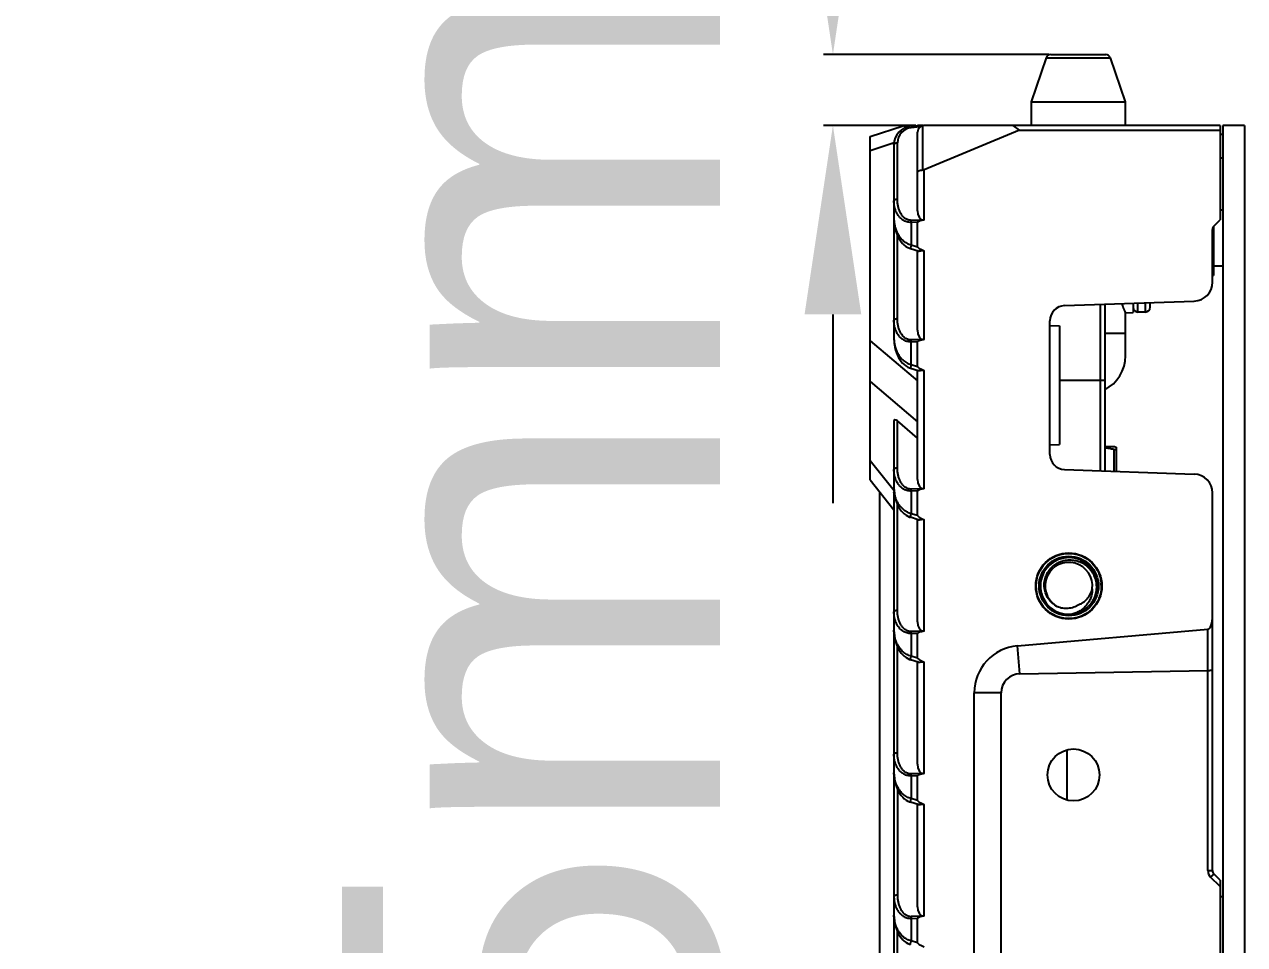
# Model space of a CAD drawing. Header units: millimetres. Extents: x 620 to 19791, y 2539 to 6969.
# Drawn here: x 1098.8 to 1227.9, y 3901.7 to 3999.1 of the extents above; entities that cross this region are included whole.
import ezdxf

# ---------------------------------------------------------------- set-up
doc = ezdxf.new("R2010")
doc.units = ezdxf.units.MM
doc.layers.add('02___PRT_ALL_AXES', color=7, linetype='Continuous')
doc.styles.get("Standard").update_dxf_attribs({"font": 'arial.ttf'})
doc.dimstyles.new('缩小5倍', dxfattribs={"dimtxt": 40, "dimasz": 20, "dimexe": 1, "dimexo": 0.2, "dimgap": 0, "dimtad": 1, "dimtoh": 1, "dimdec": 1, "dimzin": 9, "dimdsep": 46, "dimtxsty": 'Standard', "dimblk": '_FILLED', "dimcen": 0.2, "dimclrd": 256, "dimclre": 256, "dimclrt": 256, "dimadec": 1, "dimazin": 2, "dimtfac": 1, "dimtdec": 1, "dimtofl": 0, "dimtmove": 0, "dimatfit": 3, "dimldrblk": '_FILLED', "dimfxl": 1, "dimtolj": 1, "dimtzin": 0, "dimarcsym": 0})

# ---------------------------------------------------------------- blocks, each defined once
blk = doc.blocks.new('_FILLED')
at = {"color": 0, "linetype": 'ByBlock'}
blk.add_solid([(0, 0), (-1, 0.15), (-1, -0.15)], dxfattribs=at)
blk = doc.blocks.new('*D12')
at = {"lineweight": -2, "transparency": 16777216}
for p, q in [((1184.34, 4015.88), (1184.34, 4035.88)), ((1207.18, 3995.88), (1183.34, 3995.88)), ((1193.1, 3988.38), (1183.34, 3988.38)), ((1184.34, 3968.38), (1184.34, 3948.38))]:
    blk.add_line(p, q, dxfattribs=at)
at = {"layer": 'Defpoints', "color": 0, "transparency": 16777216}
for p in [(1207.38, 3995.88), (1184.34, 3988.38), (1193.3, 3988.38)]:
    blk.add_point(p, dxfattribs=at)
at = {"lineweight": -2, "transparency": 16777216, "xscale": 20, "yscale": 20, "zscale": 20}
for p, rotation in [((1184.34, 3995.88), 270), ((1184.34, 3988.38), 90)]:
    blk.add_blockref('_FILLED', p, dxfattribs=dict(at, rotation=rotation))
at = {"lineweight": 5, "transparency": 16777216, "insert": (1158.44, 3992.13), "char_height": 40, "attachment_point": 5, "rotation": 90}
blk.add_mtext('\\A1;7.5mm [1/4"]', dxfattribs=at)

msp = doc.modelspace()

# ---------------------------------------------------------------- linework, layer by layer
at = {"color": 7, "linetype": 'Continuous'}
for p, q in [((1207.38179, 3995.87829), (1213.21547, 3995.87829)), ((1206.90836, 3995.53924), (1205.32363, 3990.87829)), ((1206.90836, 3995.53924), (1213.68891, 3995.53924)), ((1213.68891, 3995.53924), (1215.27363, 3990.87829)), ((1205.32363, 3990.87829), (1215.27363, 3990.87829)), ((1188.29863, 3987.1917), (1191.76462, 3988.33812)), ((1191.76462, 3988.33812), (1193.29863, 3988.37829)), ((1192.62432, 3988.3193), (1193.29863, 3988.37829)), ((1193.55038, 3988.21594), (1192.62432, 3988.13492)), ((1193.92627, 3988.37829), (1193.29863, 3988.37829)), ((1193.84523, 3983.63263), (1193.84523, 3988.36128)), ((1225.29863, 3988.37829), (1193.99863, 3988.37829)), ((1204.09863, 3987.87829), (1203.42363, 3988.37829)), ((1225.29863, 3988.37829), (1225.29863, 3978.37829)), ((1225.59863, 3988.37829), (1225.59863, 3650.87829)), ((1227.89863, 3988.37829), (1225.59863, 3988.37829)), ((1227.89863, 3988.37829), (1227.89863, 3650.87829)), ((1188.29863, 3950.85323), (1188.29863, 3987.19169)), ((1193.29863, 3979.34732), (1193.29863, 3987.67829)), ((1204.09863, 3987.87829), (1193.99863, 3983.66996)), ((1204.09863, 3987.87829), (1225.29863, 3987.87829)), ((1225.29863, 3987.44829), (1225.59863, 3987.44829)), ((1188.29863, 3985.7241), (1190.81298, 3986.55576)), ((1190.79863, 3986.32691), (1190.79863, 3965.80739)), ((1191.16377, 3980.59342), (1191.16377, 3986.54101)), ((1225.29863, 3984.94829), (1225.59863, 3984.94829)), ((1193.99863, 3978.36251), (1193.99863, 3983.66996)), ((1225.29863, 3979.44829), (1225.59863, 3979.44829)), ((1193.86518, 3978.36094), (1192.62432, 3978.3293)), ((1193.29863, 3978.13239), (1192.62432, 3978.1152)), ((1192.62432, 3978.1152), (1192.62432, 3975.72351)), ((1193.29863, 3975.5211), (1193.29863, 3978.13239)), ((1224.64508, 3977.72474), (1225.29863, 3978.37829)), ((1191.16377, 3967.93754), (1191.16377, 3976.71902)), ((1224.49863, 3971.78173), (1224.49863, 3977.37119)), ((1224.59863, 3977.67036), (1224.59863, 3972.50332)), ((1192.54419, 3975.34039), (1193.37356, 3975.09145)), ((1192.62432, 3975.72351), (1193.29863, 3975.5211)), ((1193.29863, 3966.69144), (1193.29863, 3975.11394)), ((1193.99863, 3965.70663), (1193.99863, 3975.09097)), ((1224.59863, 3973.50329), (1225.59863, 3973.50329)), ((1224.49863, 3972.50329), (1224.59863, 3972.50329)), ((1208.84279, 3969.30364), (1222.56843, 3969.78295)), ((1212.6091, 3969.43517), (1212.6091, 3951.82142)), ((1213.09863, 3969.45226), (1213.09863, 3951.80433)), ((1216.59863, 3968.62829), (1216.59863, 3969.57448)), ((1217.39863, 3968.62829), (1217.39863, 3969.60242)), ((1217.89863, 3969.12832), (1217.89863, 3969.61988)), ((1207.29863, 3953.55197), (1207.29863, 3967.70462)), ((1215.29863, 3963.97859), (1215.29863, 3968.53656)), ((1213.09863, 3966.37829), (1215.29863, 3966.37829)), ((1188.29863, 3965.58328), (1193.29863, 3961.33746)), ((1193.86518, 3965.70506), (1192.62432, 3965.67342)), ((1193.29863, 3965.47651), (1192.62432, 3965.45932)), ((1192.62432, 3963.06763), (1192.62432, 3965.45932)), ((1193.29863, 3962.86522), (1193.29863, 3965.47651)), ((1192.54419, 3962.68451), (1193.37356, 3962.43557)), ((1192.62432, 3963.06763), (1193.29863, 3962.86522)), ((1193.29863, 3950.90431), (1193.29863, 3962.45806)), ((1193.99863, 3949.9195), (1193.99863, 3962.43509)), ((1188.29863, 3961.25841), (1193.29863, 3957.01259)), ((1213.09863, 3961.37928), (1208.29863, 3961.37928)), ((1190.79863, 3957.07), (1190.79863, 3950.02026)), ((1191.16377, 3952.15041), (1191.16377, 3957.10102)), ((1193.29863, 3955.28817), (1191.16377, 3957.10102)), ((1213.09863, 3954.37829), (1214.14863, 3954.37829)), ((1214.0772, 3954.07829), (1214.0772, 3951.77015)), ((1214.0772, 3954.07829), (1214.29863, 3954.07829)), ((1214.14863, 3954.37829), (1214.29863, 3954.32204)), ((1214.29863, 3954.32196), (1214.29863, 3951.76242)), ((1190.81267, 3949.69281), (1188.29863, 3952.88384)), ((1208.84279, 3951.95294), (1222.56843, 3951.47363)), ((1188.29863, 3950.85322), (1190.79863, 3947.68001)), ((1189.29863, 3689.67265), (1189.29863, 3949.58394)), ((1190.79863, 3950.02033), (1190.80697, 3949.7501)), ((1190.79863, 3949.53586), (1190.79863, 3693.73867)), ((1190.80697, 3949.7501), (1190.83995, 3949.41841)), ((1193.86518, 3949.91794), (1192.62432, 3949.88629)), ((1193.29863, 3949.68939), (1192.62432, 3949.67219)), ((1192.62432, 3949.67219), (1192.62432, 3947.2805)), ((1193.29863, 3947.0781), (1193.29863, 3949.68939)), ((1224.49863, 3909.5104), (1224.49863, 3949.47485)), ((1191.16377, 3937.07503), (1191.16377, 3948.27688)), ((1193.37356, 3946.64844), (1192.54419, 3946.89739)), ((1193.29863, 3947.0781), (1192.62432, 3947.2805)), ((1193.29863, 3935.82893), (1193.29863, 3946.67093)), ((1193.99863, 3934.84412), (1193.99863, 3946.64796)), ((1212.47184, 3941.0015), (1212.47687, 3940.99969)), ((1212.60246, 3940.78344), (1212.47687, 3940.99969)), ((1212.4777, 3938.33044), (1212.51608, 3938.26434)), ((1193.86518, 3934.84255), (1192.62432, 3934.81091)), ((1193.29863, 3934.614), (1192.62432, 3934.59681)), ((1192.62432, 3934.59681), (1192.62432, 3932.20511)), ((1193.29863, 3932.00271), (1193.29863, 3934.614)), ((1203.86285, 3933.30254), (1224.01404, 3935.06554)), ((1224.01404, 3930.69083), (1224.01404, 3935.06554)), ((1191.16377, 3921.99964), (1191.16377, 3933.20149)), ((1204.12257, 3930.33392), (1203.86285, 3933.30254)), ((1193.37356, 3931.57306), (1192.54419, 3931.822)), ((1193.29863, 3932.00271), (1192.62432, 3932.20511)), ((1193.29863, 3920.75354), (1193.29863, 3931.59555)), ((1193.99863, 3919.76873), (1193.99863, 3931.57257)), ((1204.12257, 3930.33392), (1224.01172, 3930.69078)), ((1224.01172, 3909.5104), (1224.01172, 3930.69078)), ((1199.29863, 3883.92443), (1199.29863, 3928.32157)), ((1202.14133, 3928.32157), (1199.29863, 3928.32157)), ((1202.14133, 3885.52516), (1202.14133, 3928.32157)), ((1209.09863, 3922.28534), (1209.09863, 3916.97125)), ((1193.86518, 3919.76716), (1192.62432, 3919.73552)), ((1193.29863, 3919.53861), (1192.62432, 3919.52142)), ((1192.62432, 3919.52142), (1192.62432, 3917.12973)), ((1193.29863, 3916.92732), (1193.29863, 3919.53861)), ((1191.16377, 3918.1261), (1191.16377, 3906.92425)), ((1193.29863, 3916.92732), (1192.62432, 3917.12973)), ((1193.37356, 3916.49767), (1192.54419, 3916.74661)), ((1193.29863, 3905.67815), (1193.29863, 3916.52016)), ((1193.99863, 3904.69334), (1193.99863, 3916.49719)), ((1224.01172, 3909.5104), (1224.49863, 3909.5104)), ((1225.29863, 3907.80928), (1224.30461, 3908.80329)), ((1225.29863, 3908.50329), (1224.64508, 3909.15684)), ((1225.29863, 3908.50329), (1225.29863, 3899.50329)), ((1225.29863, 3906.75329), (1225.59863, 3906.75329)), ((1193.86518, 3904.69177), (1192.62432, 3904.66013)), ((1192.62432, 3904.44603), (1193.29863, 3904.46322)), ((1192.62432, 3904.44603), (1192.62432, 3902.05434)), ((1193.29863, 3901.85194), (1193.29863, 3904.46322)), ((1191.16377, 3891.84886), (1191.16377, 3903.05071)), ((1193.29863, 3901.85194), (1192.62432, 3902.05434))]:
    msp.add_line(p, q, dxfattribs=at)
for points in [[(1190.79863, 3978.46334), (1190.80682, 3978.19561), (1190.83987, 3977.86203), (1190.89529, 3977.54475), (1190.97026, 3977.24548), (1191.06214, 3976.96599), (1191.16838, 3976.70782), (1191.28727, 3976.47066), (1191.41836, 3976.2529), (1191.56201, 3976.05327), (1191.7182, 3975.87231), (1191.88621, 3975.71177), (1192.06488, 3975.5737), (1192.25228, 3975.46032), (1192.44608, 3975.37342), (1192.54418, 3975.34039)], [(1190.79863, 3965.80746), (1190.80682, 3965.53973), (1190.83987, 3965.20615), (1190.89529, 3964.88886), (1190.97026, 3964.5896), (1191.06214, 3964.31011), (1191.16838, 3964.05193), (1191.28727, 3963.81477), (1191.41836, 3963.59702), (1191.56201, 3963.39739), (1191.7182, 3963.21643), (1191.88621, 3963.05589), (1192.06488, 3962.91782), (1192.25228, 3962.80443), (1192.44608, 3962.71754), (1192.54418, 3962.68451)], [(1190.83995, 3949.41841), (1190.89543, 3949.10108), (1190.97093, 3948.80017), (1191.06408, 3948.51777), (1191.17244, 3948.25593), (1191.29376, 3948.01589), (1191.42705, 3947.79677), (1191.57216, 3947.59746), (1191.72884, 3947.41816), (1191.89649, 3947.25996), (1192.07421, 3947.12432), (1192.2606, 3947.01297), (1192.454, 3946.92748), (1192.54419, 3946.89739)], [(1190.79863, 3934.94494), (1190.80697, 3934.67471), (1190.83995, 3934.34303), (1190.89543, 3934.0257), (1190.97093, 3933.72478), (1191.06408, 3933.44238), (1191.17244, 3933.18054), (1191.29376, 3932.9405), (1191.42705, 3932.72138), (1191.57216, 3932.52207), (1191.72884, 3932.34277), (1191.89649, 3932.18457), (1192.07421, 3932.04893), (1192.2606, 3931.93758), (1192.454, 3931.85209), (1192.54419, 3931.822)], [(1190.79863, 3919.86955), (1190.80697, 3919.59932), (1190.83995, 3919.26764), (1190.89543, 3918.95031), (1190.97093, 3918.64939), (1191.06408, 3918.36699), (1191.17244, 3918.10515), (1191.29376, 3917.86512), (1191.42705, 3917.64599), (1191.57216, 3917.44668), (1191.72884, 3917.26738), (1191.89649, 3917.10918), (1192.07421, 3916.97354), (1192.2606, 3916.86219), (1192.454, 3916.7767), (1192.54419, 3916.74661)], [(1190.79863, 3904.79417), (1190.80697, 3904.52394), (1190.83995, 3904.19225), (1190.89543, 3903.87492), (1190.97093, 3903.574), (1191.06408, 3903.2916), (1191.17244, 3903.02976), (1191.29376, 3902.78973), (1191.42705, 3902.57061), (1191.57216, 3902.37129), (1191.72884, 3902.19199), (1191.89649, 3902.03379), (1192.07421, 3901.89815), (1192.2606, 3901.7868), (1192.454, 3901.70131), (1192.54419, 3901.67122)]]:
    msp.add_lwpolyline(points, dxfattribs=at)
for centre, radius in [((1209.29863, 3939.62829), 3.45), ((1209.29863, 3939.62829), 3.15), ((1209.79863, 3919.62829), 2.75)]:
    msp.add_circle(centre, radius, dxfattribs=at)
for centre, radius, start, end in [((1207.38174, 3995.37829), 0.5, 90, 161.2219668), ((1213.21552, 3995.37829), 0.5, 18.7780332, 90), ((1192.79863, 3986.32691), 2, 95, 180), ((1192.76377, 3986.54101), 1.6, 95.0000517, 179.9999483), ((1193.99863, 3987.67829), 0.7, 90, 180), ((1224.99863, 3977.37119), 0.5, 135, 180), ((1222.49863, 3971.78173), 2, 272, 0), ((1208.89863, 3967.70462), 1.6, 92, 180), ((1216.59863, 3969.12829), 0.5, 180, 270), ((1217.39863, 3969.12829), 0.5, 270, 0), ((1211.29863, 3963.97859), 4, 296.7727283, 0), ((1208.89863, 3953.55197), 1.6, 180, 268), ((1222.49863, 3949.47485), 2, 0, 88), ((1194.03772, 3950.02277), 3.23909, 180.0443354, 188.5162643), ((1209.29863, 3939.62829), 3, 315.1187711, 312.7937227), ((1209.29863, 3939.62829), 2.5, 352.8706742, 236.7167711), ((1236.11093, 3939.66393), 23.54549, 182.5573898, 182.9422229), ((1204.29863, 3928.32157), 5, 95, 180), ((1225.01172, 3909.5104), 1, 180.0000023, 224.9999977), ((1224.99863, 3909.5104), 0.5, 180, 225.0004218)]:
    msp.add_arc(centre, radius, start, end, dxfattribs=at)
for centre, major_axis, ratio, start_param, end_param in [((1193.99863, 3984.76371), (0.27219, 1.12109), 0.575256681, -2.963161914, -2.742222797), ((1193.99863, 3979.4613), (0.11901, 1.10216), 0.625869331, -4.541547405, -3.16256759), ((1197.88812, 3978.24854), (-4.58947, -0.11703), 0.087127634, -0.561803094, -0.002221805), ((1197.88812, 3974.15399), (4.58804, -1.37715), 0.0835026, -3.116533759, -2.55695247), ((1193.99863, 3966.80542), (0.11901, 1.10216), 0.625869331, -4.541547405, -3.16256759), ((1197.88812, 3965.59266), (-4.58947, -0.11703), 0.087127634, -0.561803094, -0.002221805), ((1197.88812, 3961.49811), (4.58804, -1.37715), 0.0835026, -3.116533759, -2.55695247), ((1191.19863, 3956.69776), (-0.34641, 0.50848), 0.393323816, -0.959942889, 0.523586975), ((1193.99863, 3951.0183), (0.11901, 1.10216), 0.625869331, -4.541547405, -3.16256759), ((1197.88812, 3949.80553), (-4.58947, -0.11703), 0.087127634, -0.561803094, -0.002221805), ((1197.88812, 3945.71098), (4.58804, -1.37715), 0.0835026, -3.116533759, -2.55695247), ((1223.99863, 3936.48381), (0, 1.41894), 0.352375346, -3.110773567, -1.570796327), ((1193.99863, 3935.94291), (0.11901, 1.10216), 0.625869331, -4.541547405, -3.16256759), ((1197.88812, 3934.73015), (-4.58947, -0.11703), 0.087127634, -0.561803094, -0.002221805), ((1197.88812, 3930.6356), (4.58804, -1.37715), 0.0835026, -3.116533759, -2.55695247), ((1204.15886, 3928.32157), (2.01753, 0), 0.997597154, 1.588780188, 3.141592654), ((1193.99863, 3920.86752), (0.11901, 1.10216), 0.625869331, -4.541547405, -3.16256759), ((1197.88812, 3919.65476), (-4.58947, -0.11703), 0.087127634, -0.561803094, -0.002221805), ((1197.88812, 3915.56021), (4.58804, -1.37715), 0.0835026, -3.116533759, -2.55695247), ((1193.99863, 3905.79213), (0.11901, 1.10216), 0.625869331, -4.541547405, -3.16256759), ((1197.88812, 3904.57937), (4.58947, 0.11703), 0.087127634, 2.579789559, 3.139370849), ((1197.88812, 3900.48482), (4.58804, -1.37715), 0.0835026, -3.116533759, -2.55695247)]:
    msp.add_ellipse(centre, major_axis=major_axis, ratio=ratio, start_param=start_param, end_param=end_param, dxfattribs=at)
for points, knots in [([(1192.62432, 3988.3193), (1192.62385, 3988.31926), (1192.62317, 3988.3185), (1192.62263, 3988.3173), (1192.62194, 3988.31516), (1192.62126, 3988.31153), (1192.62027, 3988.30321), (1192.6196, 3988.28912), (1192.61937, 3988.26797), (1192.61973, 3988.24141), (1192.62068, 3988.20985), (1192.62222, 3988.1738), (1192.62356, 3988.14832), (1192.62432, 3988.13492)], [0, 0, 0, 0, 0.007685937, 0.013846073, 0.021862985, 0.04375738, 0.073654582, 0.157321591, 0.271995395, 0.415971804, 0.587110394, 0.782894574, 1, 1, 1, 1]), ([(1190.79863, 3986.32691), (1190.79863, 3986.33356), (1190.79982, 3986.34704), (1190.80693, 3986.37414), (1190.82528, 3986.40748), (1190.85942, 3986.44309), (1190.90474, 3986.4745), (1190.95977, 3986.50081), (1191.02274, 3986.52129), (1191.09157, 3986.53525), (1191.13939, 3986.53987), (1191.16377, 3986.54101)], [0, 0, 0, 0, 0.043527948, 0.088010779, 0.182534483, 0.288572332, 0.40821413, 0.541346361, 0.686280089, 0.840327235, 1, 1, 1, 1]), ([(1193.84523, 3983.63263), (1193.8069, 3983.63011), (1193.73292, 3983.62335), (1193.62741, 3983.60759), (1193.53317, 3983.58704), (1193.46328, 3983.56572), (1193.41521, 3983.5464), (1193.38491, 3983.53179), (1193.35893, 3983.51653), (1193.3374, 3983.50071), (1193.32039, 3983.4844), (1193.308, 3983.46762), (1193.30038, 3983.45038), (1193.29863, 3983.4385), (1193.29863, 3983.43279)], [0, 0, 0, 0, 0.188559319, 0.364474794, 0.523327598, 0.661697938, 0.722501453, 0.777496397, 0.826675507, 0.870184654, 0.908382894, 0.941943084, 0.971959284, 1, 1, 1, 1]), ([(1190.79863, 3980.37932), (1190.79863, 3980.38597), (1190.79982, 3980.39945), (1190.80693, 3980.42654), (1190.82528, 3980.45989), (1190.85942, 3980.4955), (1190.90474, 3980.5269), (1190.95977, 3980.55322), (1191.02274, 3980.57369), (1191.09157, 3980.58765), (1191.13939, 3980.59227), (1191.16377, 3980.59342)], [0, 0, 0, 0, 0.043527945, 0.088010773, 0.182534474, 0.28857232, 0.40821412, 0.541346352, 0.686280083, 0.840327232, 1, 1, 1, 1]), ([(1192.62432, 3978.1152), (1192.54497, 3978.11358), (1192.38758, 3978.1223), (1192.15979, 3978.17073), (1191.94815, 3978.2502), (1191.75628, 3978.3551), (1191.58524, 3978.47995), (1191.43459, 3978.62014), (1191.30316, 3978.7721), (1191.15283, 3978.98521), (1191.00454, 3979.27051), (1190.88338, 3979.63171), (1190.81357, 3980.00305), (1190.79863, 3980.25398), (1190.79863, 3980.37932)], [0, 0, 0, 0, 0.073456483, 0.145212042, 0.214736461, 0.281927402, 0.346979557, 0.410216573, 0.471982142, 0.532592083, 0.651271757, 0.768029122, 0.883995468, 1, 1, 1, 1]), ([(1192.62432, 3978.3293), (1192.58913, 3978.3284), (1192.51895, 3978.3303), (1192.41524, 3978.34417), (1192.3148, 3978.36846), (1192.18778, 3978.41304), (1192.04107, 3978.48923), (1191.83637, 3978.64257), (1191.66917, 3978.83192), (1191.53576, 3979.0388), (1191.42278, 3979.25252), (1191.31342, 3979.53263), (1191.22517, 3979.88065), (1191.17458, 3980.2354), (1191.16377, 3980.47406), (1191.16377, 3980.59342)], [0, 0, 0, 0, 0.035465351, 0.070586234, 0.105243753, 0.139388324, 0.206036019, 0.270836901, 0.396249645, 0.457755534, 0.518711955, 0.639533378, 0.759696256, 0.879732363, 1, 1, 1, 1]), ([(1190.79863, 3978.46327), (1190.79863, 3978.32902), (1190.81588, 3978.05858), (1190.89225, 3977.65628), (1191.02054, 3977.25941), (1191.20419, 3976.87321), (1191.4489, 3976.5054), (1191.70784, 3976.22783), (1191.9518, 3976.03245), (1192.15712, 3975.90182), (1192.38191, 3975.79453), (1192.54209, 3975.74325), (1192.62432, 3975.72351)], [0, 0, 0, 0, 0.114157305, 0.229711499, 0.347348518, 0.46785684, 0.592212712, 0.721633141, 0.788739845, 0.857568286, 0.928087024, 1, 1, 1, 1]), ([(1192.62432, 3978.1152), (1192.62338, 3978.15235), (1192.62243, 3978.22372), (1192.6233, 3978.2951), (1192.62432, 3978.3293)], [0, 0, 0, 0, 0.520636206, 1, 1, 1, 1]), ([(1193.99863, 3978.36251), (1193.97652, 3978.35887), (1193.93189, 3978.35473), (1193.88717, 3978.35782), (1193.86518, 3978.36094)], [0, 0, 0, 0, 0.502288883, 1, 1, 1, 1]), ([(1192.62432, 3975.72351), (1192.61703, 3975.69904), (1192.60314, 3975.65101), (1192.58415, 3975.58104), (1192.56791, 3975.51639), (1192.55666, 3975.46688), (1192.54958, 3975.43169), (1192.54553, 3975.40928), (1192.54253, 3975.38979), (1192.54083, 3975.37545), (1192.54007, 3975.36557), (1192.53981, 3975.35941), (1192.53981, 3975.3541), (1192.54009, 3975.34965), (1192.54064, 3975.34605), (1192.54146, 3975.34329), (1192.54255, 3975.34133), (1192.54365, 3975.34056), (1192.54418, 3975.34039)], [0, 0, 0, 0, 0.194087257, 0.380069497, 0.551079801, 0.700836431, 0.765999092, 0.823888409, 0.873983578, 0.915878268, 0.933646937, 0.949259617, 0.962709173, 0.974002908, 0.983176826, 0.99033776, 0.995743575, 1, 1, 1, 1]), ([(1193.37356, 3975.09145), (1193.38118, 3975.08916), (1193.39773, 3975.0859), (1193.42425, 3975.08434), (1193.45348, 3975.0854), (1193.48524, 3975.08867), (1193.51935, 3975.0937), (1193.5691, 3975.10239), (1193.62134, 3975.11254), (1193.67618, 3975.12193), (1193.71986, 3975.12813), (1193.76509, 3975.13236), (1193.81165, 3975.13364), (1193.85907, 3975.13068), (1193.90664, 3975.12276), (1193.95346, 3975.1095), (1193.98375, 3975.09756), (1193.99863, 3975.09097)], [0, 0, 0, 0, 0.037591393, 0.079248225, 0.125257422, 0.17557471, 0.229959858, 0.288084061, 0.414107289, 0.481299341, 0.550839116, 0.622430722, 0.695788602, 0.770585851, 0.846500999, 0.923108017, 1, 1, 1, 1]), ([(1190.79863, 3967.72343), (1190.79863, 3967.73009), (1190.79982, 3967.74357), (1190.80693, 3967.77066), (1190.82528, 3967.804), (1190.85942, 3967.83962), (1190.90474, 3967.87102), (1190.95977, 3967.89734), (1191.02274, 3967.91781), (1191.09157, 3967.93177), (1191.13939, 3967.93639), (1191.16377, 3967.93754)], [0, 0, 0, 0, 0.043527945, 0.088010773, 0.182534474, 0.28857232, 0.40821412, 0.541346352, 0.686280083, 0.840327232, 1, 1, 1, 1]), ([(1192.62432, 3965.45932), (1192.54497, 3965.4577), (1192.38758, 3965.46642), (1192.15979, 3965.51485), (1191.94815, 3965.59432), (1191.75629, 3965.69922), (1191.58524, 3965.82407), (1191.43459, 3965.96426), (1191.30316, 3966.11622), (1191.15283, 3966.32933), (1191.00454, 3966.61463), (1190.88338, 3966.97583), (1190.81357, 3967.34717), (1190.79863, 3967.59809), (1190.79863, 3967.72343)], [0, 0, 0, 0, 0.073456256, 0.145211749, 0.214736226, 0.281927213, 0.34697944, 0.410216458, 0.471981905, 0.532591645, 0.651271202, 0.768028727, 0.883995352, 1, 1, 1, 1]), ([(1192.62432, 3965.67342), (1192.58913, 3965.67252), (1192.51895, 3965.67442), (1192.41524, 3965.68829), (1192.31481, 3965.71258), (1192.18779, 3965.75716), (1192.04107, 3965.83335), (1191.83637, 3965.98669), (1191.66917, 3966.17604), (1191.53576, 3966.38292), (1191.42278, 3966.59664), (1191.31342, 3966.87674), (1191.22517, 3967.22477), (1191.17458, 3967.57952), (1191.16377, 3967.81817), (1191.16377, 3967.93754)], [0, 0, 0, 0, 0.035465265, 0.070585955, 0.105243395, 0.139387993, 0.206035777, 0.270836724, 0.396249501, 0.457755237, 0.518711534, 0.639532897, 0.759695917, 0.879732272, 1, 1, 1, 1]), ([(1190.79863, 3965.80739), (1190.79863, 3965.67313), (1190.81588, 3965.4027), (1190.89225, 3965.0004), (1191.02054, 3964.60353), (1191.20419, 3964.21733), (1191.4489, 3963.84952), (1191.70784, 3963.57195), (1191.9518, 3963.37657), (1192.15711, 3963.24594), (1192.38191, 3963.13865), (1192.54209, 3963.08737), (1192.62432, 3963.06763)], [0, 0, 0, 0, 0.114157296, 0.229711399, 0.347348353, 0.467856611, 0.592212419, 0.72163281, 0.788739433, 0.8575679, 0.928086819, 1, 1, 1, 1]), ([(1192.62432, 3965.45932), (1192.62338, 3965.49646), (1192.62243, 3965.56784), (1192.6233, 3965.63922), (1192.62432, 3965.67342)], [0, 0, 0, 0, 0.520636208, 1, 1, 1, 1]), ([(1193.99863, 3965.70663), (1193.97652, 3965.70299), (1193.93189, 3965.69885), (1193.88717, 3965.70194), (1193.86518, 3965.70506)], [0, 0, 0, 0, 0.502288883, 1, 1, 1, 1]), ([(1192.62432, 3963.06763), (1192.61703, 3963.04316), (1192.60314, 3962.99513), (1192.58415, 3962.92516), (1192.56791, 3962.86051), (1192.55666, 3962.81099), (1192.54958, 3962.77581), (1192.54553, 3962.7534), (1192.54253, 3962.73391), (1192.54083, 3962.71956), (1192.54007, 3962.70969), (1192.53981, 3962.70353), (1192.53981, 3962.69822), (1192.54009, 3962.69377), (1192.54064, 3962.69016), (1192.54146, 3962.68741), (1192.54255, 3962.68545), (1192.54365, 3962.68468), (1192.54418, 3962.68451)], [0, 0, 0, 0, 0.194087256, 0.380069497, 0.551079801, 0.700836431, 0.765999092, 0.823888408, 0.873983577, 0.915878268, 0.933646937, 0.949259617, 0.962709173, 0.974002908, 0.983176826, 0.99033776, 0.995743575, 1, 1, 1, 1]), ([(1193.37356, 3962.43557), (1193.38118, 3962.43328), (1193.39773, 3962.43002), (1193.42425, 3962.42846), (1193.45348, 3962.42952), (1193.48524, 3962.43279), (1193.51935, 3962.43782), (1193.5691, 3962.44651), (1193.62134, 3962.45666), (1193.67618, 3962.46605), (1193.71986, 3962.47225), (1193.76509, 3962.47648), (1193.81165, 3962.47776), (1193.85907, 3962.4748), (1193.90664, 3962.46687), (1193.95346, 3962.45362), (1193.98375, 3962.44168), (1193.99863, 3962.43509)], [0, 0, 0, 0, 0.037591393, 0.079248225, 0.125257422, 0.17557471, 0.229959858, 0.288084061, 0.414107289, 0.481299341, 0.550839116, 0.622430722, 0.695788602, 0.770585851, 0.846500999, 0.923108017, 1, 1, 1, 1]), ([(1214.0772, 3954.07829), (1213.91509, 3954.11098), (1213.59004, 3954.17107), (1213.26292, 3954.2189), (1213.09906, 3954.23931)], [0, 0, 0, 0, 0.500372662, 1, 1, 1, 1]), ([(1190.79863, 3951.93631), (1190.79863, 3951.94296), (1190.79982, 3951.95644), (1190.80693, 3951.98354), (1190.82528, 3952.01688), (1190.85942, 3952.0525), (1190.90474, 3952.0839), (1190.95977, 3952.11021), (1191.02274, 3952.13069), (1191.09157, 3952.14465), (1191.13939, 3952.14927), (1191.16377, 3952.15041)], [0, 0, 0, 0, 0.043527945, 0.088010773, 0.182534474, 0.28857232, 0.40821412, 0.541346352, 0.686280083, 0.840327232, 1, 1, 1, 1]), ([(1192.62432, 3949.67219), (1192.54497, 3949.67058), (1192.38758, 3949.6793), (1192.15979, 3949.72773), (1191.94815, 3949.8072), (1191.75628, 3949.9121), (1191.58524, 3950.03694), (1191.43459, 3950.17713), (1191.30316, 3950.3291), (1191.15283, 3950.54221), (1191.00454, 3950.82751), (1190.88338, 3951.18871), (1190.81357, 3951.56004), (1190.79863, 3951.81097), (1190.79863, 3951.93631)], [0, 0, 0, 0, 0.073456483, 0.145212042, 0.214736461, 0.281927402, 0.346979557, 0.410216573, 0.471982142, 0.532592083, 0.651271757, 0.768029122, 0.883995468, 1, 1, 1, 1]), ([(1192.62432, 3949.88629), (1192.58913, 3949.8854), (1192.51895, 3949.88729), (1192.41524, 3949.90116), (1192.3148, 3949.92546), (1192.18778, 3949.97003), (1192.04107, 3950.04622), (1191.83637, 3950.19956), (1191.66917, 3950.38892), (1191.53576, 3950.5958), (1191.42278, 3950.80951), (1191.31342, 3951.08962), (1191.22517, 3951.43765), (1191.17458, 3951.7924), (1191.16377, 3952.03105), (1191.16377, 3952.15041)], [0, 0, 0, 0, 0.035465351, 0.070586234, 0.105243753, 0.139388324, 0.206036019, 0.270836901, 0.396249645, 0.457755534, 0.518711955, 0.639533378, 0.759696256, 0.879732363, 1, 1, 1, 1]), ([(1190.79863, 3949.53586), (1190.79863, 3949.54464), (1190.79934, 3949.56177), (1190.80388, 3949.59378), (1190.81132, 3949.61656), (1190.81848, 3949.62998)], [0, 0, 0, 0, 0.271593633, 0.529343699, 1, 1, 1, 1]), ([(1192.62432, 3947.2805), (1192.55419, 3947.29734), (1192.41702, 3947.33961), (1192.22208, 3947.42574), (1192.04096, 3947.53015), (1191.8213, 3947.687), (1191.58116, 3947.91136), (1191.34339, 3948.21194), (1191.15313, 3948.53075), (1191.00588, 3948.86123), (1190.89836, 3949.19898), (1190.85149, 3949.42843), (1190.83435, 3949.54309)], [0, 0, 0, 0, 0.070938899, 0.140764801, 0.209213917, 0.276203973, 0.405918439, 0.530875262, 0.652015256, 0.770154015, 0.885962982, 1, 1, 1, 1]), ([(1192.62432, 3949.67219), (1192.62338, 3949.70934), (1192.62243, 3949.78072), (1192.6233, 3949.8521), (1192.62432, 3949.88629)], [0, 0, 0, 0, 0.520636206, 1, 1, 1, 1]), ([(1193.99863, 3949.9195), (1193.97652, 3949.91587), (1193.93189, 3949.91172), (1193.88717, 3949.91482), (1193.86518, 3949.91794)], [0, 0, 0, 0, 0.502288883, 1, 1, 1, 1]), ([(1192.54419, 3946.89739), (1192.54365, 3946.89755), (1192.54256, 3946.89833), (1192.54146, 3946.90029), (1192.54064, 3946.90304), (1192.5401, 3946.90664), (1192.53982, 3946.9111), (1192.53981, 3946.91641), (1192.54007, 3946.92257), (1192.54083, 3946.93244), (1192.54253, 3946.94678), (1192.54553, 3946.96627), (1192.54958, 3946.98869), (1192.55666, 3947.02387), (1192.56791, 3947.07338), (1192.58416, 3947.13804), (1192.60314, 3947.208), (1192.61703, 3947.25603), (1192.62432, 3947.2805)], [0, 0, 0, 0, 0.004256386, 0.00966236, 0.016823539, 0.025997732, 0.037291744, 0.050741566, 0.066354494, 0.084123391, 0.126018463, 0.176113909, 0.234003391, 0.29916611, 0.448922549, 0.619932304, 0.805913727, 1, 1, 1, 1]), ([(1193.37356, 3946.64845), (1193.38118, 3946.64616), (1193.39773, 3946.64289), (1193.42425, 3946.64133), (1193.45348, 3946.6424), (1193.48524, 3946.64566), (1193.51935, 3946.65069), (1193.5691, 3946.65939), (1193.62134, 3946.66953), (1193.67618, 3946.67893), (1193.71986, 3946.68513), (1193.76509, 3946.68936), (1193.81165, 3946.69064), (1193.85907, 3946.68767), (1193.90664, 3946.67975), (1193.95346, 3946.66649), (1193.98375, 3946.65456), (1193.99863, 3946.64796)], [0, 0, 0, 0, 0.037591399, 0.079248239, 0.125257437, 0.17557471, 0.229959843, 0.288084019, 0.414107187, 0.48129923, 0.550839004, 0.622430638, 0.695788523, 0.770585797, 0.846500962, 0.923108, 1, 1, 1, 1]), ([(1207.92669, 3937.53837), (1207.84741, 3937.58595), (1207.69396, 3937.69013), (1207.48244, 3937.87066), (1207.29209, 3938.07347), (1207.12509, 3938.29583), (1206.98337, 3938.53508), (1206.86838, 3938.78829), (1206.78149, 3939.05244), (1206.73315, 3939.27913), (1206.70926, 3939.46272), (1206.6952, 3939.64733), (1206.69598, 3939.83281), (1206.71156, 3940.01729), (1206.73688, 3940.20069), (1206.78673, 3940.42705), (1206.87485, 3940.69077), (1206.99016, 3940.94381), (1207.13131, 3941.18337), (1207.2691, 3941.36973), (1207.39046, 3941.50955), (1207.4868, 3941.60959), (1207.58819, 3941.70452), (1207.72971, 3941.82389), (1207.91788, 3941.95919), (1208.15908, 3942.09751), (1208.41315, 3942.21044), (1208.6334, 3942.28255), (1208.81324, 3942.32656), (1208.99507, 3942.36142), (1209.22533, 3942.38769), (1209.50334, 3942.39119), (1209.78031, 3942.36684), (1210.05345, 3942.31488), (1210.32007, 3942.23604), (1210.57753, 3942.13108), (1210.82339, 3942.00123), (1211.05519, 3941.84775), (1211.19902, 3941.73075), (1211.26784, 3941.66891)], [0, 0, 0, 0, 0.031228149, 0.062491906, 0.093740514, 0.124982059, 0.156227835, 0.187475358, 0.218722093, 0.249968696, 0.265597712, 0.281227014, 0.312474265, 0.328103435, 0.343732833, 0.3749804, 0.406228364, 0.437476293, 0.468724624, 0.499972905, 0.515602383, 0.531232074, 0.546861733, 0.562491181, 0.593740204, 0.624989189, 0.656238521, 0.687487844, 0.703117552, 0.718747474, 0.749997127, 0.781247002, 0.81249699, 0.843747119, 0.874997445, 0.906247806, 0.937498459, 0.968749031, 1, 1, 1, 1]), ([(1211.26784, 3941.66891), (1211.34142, 3941.60279), (1211.48175, 3941.46271), (1211.66917, 3941.23195), (1211.83158, 3940.98291), (1211.96743, 3940.71846), (1212.07523, 3940.44138), (1212.15408, 3940.15473), (1212.2031, 3939.8615), (1212.22206, 3939.5648), (1212.2107, 3939.26773), (1212.16938, 3938.97331), (1212.0985, 3938.6846), (1211.99904, 3938.40446), (1211.87194, 3938.13571), (1211.71865, 3937.88092), (1211.54072, 3937.64278), (1211.40697, 3937.49645), (1211.33672, 3937.42688)], [0, 0, 0, 0, 0.062497679, 0.124996206, 0.187494526, 0.249993592, 0.312492489, 0.374992114, 0.437491684, 0.499991651, 0.5624912, 0.624992499, 0.687494986, 0.749993435, 0.81248612, 0.874997832, 0.937532266, 1, 1, 1, 1]), ([(1212.47687, 3940.99968), (1212.47726, 3940.99901), (1212.47802, 3940.99743), (1212.47905, 3940.99472), (1212.48009, 3940.99142), (1212.48157, 3940.98586), (1212.48336, 3940.97744), (1212.48541, 3940.96557), (1212.48747, 3940.9514), (1212.48952, 3940.93495), (1212.49159, 3940.91625), (1212.49289, 3940.90303), (1212.49355, 3940.89606)], [0, 0, 0, 0, 0.022326767, 0.049819883, 0.082629881, 0.120830475, 0.213501, 0.327900103, 0.463947959, 0.621498939, 0.800292781, 1, 1, 1, 1]), ([(1212.71534, 3940.07935), (1212.71174, 3940.12525), (1212.70464, 3940.21319), (1212.69521, 3940.32039), (1212.68757, 3940.39972), (1212.682, 3940.45371), (1212.67645, 3940.50363), (1212.67256, 3940.5355), (1212.6706, 3940.55071)], [0, 0, 0, 0, 0.291700311, 0.558969829, 0.681790258, 0.796599568, 0.902842457, 1, 1, 1, 1]), ([(1211.7793, 3939.31802), (1211.78122, 3939.24146), (1211.7779, 3939.08796), (1211.75195, 3938.85915), (1211.70535, 3938.63353), (1211.63881, 3938.41297), (1211.55306, 3938.1991), (1211.44901, 3937.99347), (1211.32763, 3937.7975), (1211.18999, 3937.61255), (1211.03728, 3937.43978), (1210.87067, 3937.28031), (1210.69151, 3937.13502), (1210.50109, 3937.00479), (1210.30073, 3936.89028), (1210.02243, 3936.75948), (1209.80257, 3936.68638), (1209.65352, 3936.64936)], [0, 0, 0, 0, 0.062364981, 0.124815392, 0.187264746, 0.249710827, 0.31217044, 0.374649944, 0.437141823, 0.499643796, 0.562160777, 0.624691514, 0.687234355, 0.749780544, 0.812343198, 0.874936373, 1, 1, 1, 1]), ([(1210.22984, 3937.6124), (1210.3254, 3937.64293), (1210.46589, 3937.69866), (1210.64417, 3937.79109), (1210.81591, 3937.89521), (1211.01706, 3938.04626), (1211.19686, 3938.22212), (1211.32623, 3938.37562), (1211.44558, 3938.537), (1211.5753, 3938.75239), (1211.69759, 3939.02801), (1211.75603, 3939.22048), (1211.7793, 3939.31802)], [0, 0, 0, 0, 0.12501718, 0.18758248, 0.25012421, 0.375118531, 0.500099612, 0.562614216, 0.625125459, 0.750082384, 0.875037568, 1, 1, 1, 1]), ([(1212.77695, 3939.24147), (1212.77265, 3939.29777), (1212.76415, 3939.41221), (1212.75171, 3939.58516), (1212.73927, 3939.75919), (1212.73083, 3939.87507), (1212.72655, 3939.93246)], [0, 0, 0, 0, 0.244520057, 0.496887536, 0.75082099, 1, 1, 1, 1]), ([(1212.52934, 3938.29337), (1212.52489, 3938.3097), (1212.51604, 3938.34426), (1212.50796, 3938.37901), (1212.50387, 3938.3973)], [0, 0, 0, 0, 0.474463581, 1, 1, 1, 1]), ([(1190.79863, 3936.86092), (1190.79863, 3936.86758), (1190.79982, 3936.88106), (1190.80693, 3936.90815), (1190.82528, 3936.94149), (1190.85942, 3936.97711), (1190.90474, 3937.00851), (1190.95977, 3937.03482), (1191.02274, 3937.0553), (1191.09157, 3937.06926), (1191.13939, 3937.07388), (1191.16377, 3937.07503)], [0, 0, 0, 0, 0.043527945, 0.088010773, 0.182534474, 0.28857232, 0.40821412, 0.541346352, 0.686280083, 0.840327232, 1, 1, 1, 1]), ([(1192.62432, 3934.59681), (1192.54497, 3934.59519), (1192.38758, 3934.60391), (1192.15979, 3934.65234), (1191.94815, 3934.73181), (1191.75628, 3934.83671), (1191.58524, 3934.96156), (1191.43459, 3935.10174), (1191.30316, 3935.25371), (1191.15283, 3935.46682), (1191.00454, 3935.75212), (1190.88338, 3936.11332), (1190.81357, 3936.48466), (1190.79863, 3936.73558), (1190.79863, 3936.86092)], [0, 0, 0, 0, 0.073456483, 0.145212042, 0.214736461, 0.281927402, 0.346979557, 0.410216573, 0.471982142, 0.532592083, 0.651271757, 0.768029122, 0.883995468, 1, 1, 1, 1]), ([(1192.62432, 3934.81091), (1192.58913, 3934.81001), (1192.51895, 3934.8119), (1192.41524, 3934.82578), (1192.3148, 3934.85007), (1192.18778, 3934.89465), (1192.04107, 3934.97084), (1191.83637, 3935.12418), (1191.66917, 3935.31353), (1191.53576, 3935.52041), (1191.42278, 3935.73412), (1191.31342, 3936.01423), (1191.22517, 3936.36226), (1191.17458, 3936.71701), (1191.16377, 3936.95566), (1191.16377, 3937.07503)], [0, 0, 0, 0, 0.035465351, 0.070586234, 0.105243753, 0.139388324, 0.206036019, 0.270836901, 0.396249645, 0.457755534, 0.518711955, 0.639533378, 0.759696256, 0.879732363, 1, 1, 1, 1]), ([(1207.92669, 3937.53837), (1208.01605, 3937.49286), (1208.20054, 3937.41258), (1208.48973, 3937.32697), (1208.73789, 3937.28612), (1208.93817, 3937.27239), (1209.13892, 3937.2714), (1209.38938, 3937.29433), (1209.68377, 3937.36058), (1209.96684, 3937.46508), (1210.14467, 3937.55945), (1210.22984, 3937.6124)], [0, 0, 0, 0, 0.124980786, 0.25000338, 0.374980119, 0.437505024, 0.500031834, 0.625023594, 0.75000319, 0.875022715, 1, 1, 1, 1]), ([(1192.62432, 3932.20511), (1192.54209, 3932.22485), (1192.38192, 3932.27614), (1192.15713, 3932.38342), (1191.95181, 3932.51405), (1191.70785, 3932.70943), (1191.4489, 3932.98701), (1191.20418, 3933.35483), (1191.02053, 3933.74103), (1190.89224, 3934.1379), (1190.81588, 3934.54019), (1190.79863, 3934.81062), (1190.79863, 3934.94488)], [0, 0, 0, 0, 0.071907192, 0.142424402, 0.211255059, 0.278364221, 0.407788003, 0.532146342, 0.652654863, 0.770290768, 0.885843896, 1, 1, 1, 1]), ([(1192.62432, 3934.59681), (1192.62338, 3934.63395), (1192.62243, 3934.70533), (1192.6233, 3934.77671), (1192.62432, 3934.81091)], [0, 0, 0, 0, 0.520636206, 1, 1, 1, 1]), ([(1193.99863, 3934.84412), (1193.97652, 3934.84048), (1193.93189, 3934.83634), (1193.88717, 3934.83943), (1193.86518, 3934.84255)], [0, 0, 0, 0, 0.502288883, 1, 1, 1, 1]), ([(1192.54419, 3931.822), (1192.54365, 3931.82216), (1192.54256, 3931.82294), (1192.54146, 3931.8249), (1192.54064, 3931.82765), (1192.5401, 3931.83125), (1192.53982, 3931.83571), (1192.53981, 3931.84102), (1192.54007, 3931.84718), (1192.54083, 3931.85705), (1192.54253, 3931.8714), (1192.54553, 3931.89088), (1192.54958, 3931.9133), (1192.55666, 3931.94848), (1192.56791, 3931.998), (1192.58416, 3932.06265), (1192.60314, 3932.13262), (1192.61703, 3932.18064), (1192.62432, 3932.20511)], [0, 0, 0, 0, 0.004256386, 0.00966236, 0.016823539, 0.025997732, 0.037291744, 0.050741566, 0.066354494, 0.084123391, 0.126018463, 0.176113909, 0.234003391, 0.29916611, 0.448922549, 0.619932304, 0.805913727, 1, 1, 1, 1]), ([(1193.37356, 3931.57306), (1193.38118, 3931.57077), (1193.39773, 3931.5675), (1193.42425, 3931.56594), (1193.45348, 3931.56701), (1193.48524, 3931.57027), (1193.51935, 3931.5753), (1193.5691, 3931.584), (1193.62134, 3931.59415), (1193.67618, 3931.60354), (1193.71986, 3931.60974), (1193.76509, 3931.61397), (1193.81165, 3931.61525), (1193.85907, 3931.61228), (1193.90664, 3931.60436), (1193.95346, 3931.5911), (1193.98375, 3931.57917), (1193.99863, 3931.57257)], [0, 0, 0, 0, 0.037591399, 0.079248239, 0.125257437, 0.17557471, 0.229959843, 0.288084019, 0.414107187, 0.48129923, 0.550839004, 0.622430638, 0.695788523, 0.770585797, 0.846500962, 0.923108, 1, 1, 1, 1]), ([(1224.01404, 3930.69083), (1224.03015, 3930.69111), (1224.06218, 3930.69156), (1224.10978, 3930.6928), (1224.15629, 3930.69524), (1224.21494, 3930.69942), (1224.2825, 3930.70618), (1224.34539, 3930.71571), (1224.3895, 3930.7248), (1224.41743, 3930.73181), (1224.4415, 3930.73924), (1224.46154, 3930.74702), (1224.4774, 3930.75508), (1224.48772, 3930.76241), (1224.49349, 3930.76852), (1224.49642, 3930.77287), (1224.49822, 3930.7773), (1224.49863, 3930.78032), (1224.49863, 3930.78178)], [0, 0, 0, 0, 0.095510578, 0.189884952, 0.28217555, 0.371549782, 0.538354171, 0.684491117, 0.748299584, 0.805284944, 0.855097163, 0.897515031, 0.932511471, 0.960386431, 0.971934412, 0.982145859, 0.991350457, 1, 1, 1, 1]), ([(1190.79863, 3921.78554), (1190.79863, 3921.79219), (1190.79982, 3921.80567), (1190.80693, 3921.83276), (1190.82528, 3921.86611), (1190.85942, 3921.90172), (1190.90474, 3921.93312), (1190.95977, 3921.95944), (1191.02274, 3921.97991), (1191.09157, 3921.99387), (1191.13939, 3921.99849), (1191.16377, 3921.99964)], [0, 0, 0, 0, 0.043527945, 0.088010773, 0.182534474, 0.28857232, 0.40821412, 0.541346352, 0.686280083, 0.840327232, 1, 1, 1, 1]), ([(1192.62432, 3919.52142), (1192.54497, 3919.5198), (1192.38758, 3919.52852), (1192.15979, 3919.57695), (1191.94815, 3919.65642), (1191.75628, 3919.76132), (1191.58524, 3919.88617), (1191.43459, 3920.02636), (1191.30316, 3920.17832), (1191.15283, 3920.39143), (1191.00454, 3920.67673), (1190.88338, 3921.03793), (1190.81357, 3921.40927), (1190.79863, 3921.66019), (1190.79863, 3921.78554)], [0, 0, 0, 0, 0.073456483, 0.145212042, 0.214736461, 0.281927402, 0.346979557, 0.410216573, 0.471982142, 0.532592083, 0.651271757, 0.768029122, 0.883995468, 1, 1, 1, 1]), ([(1192.62432, 3919.73552), (1192.58913, 3919.73462), (1192.51895, 3919.73652), (1192.41524, 3919.75039), (1192.3148, 3919.77468), (1192.18778, 3919.81926), (1192.04107, 3919.89545), (1191.83637, 3920.04879), (1191.66917, 3920.23814), (1191.53576, 3920.44502), (1191.42278, 3920.65874), (1191.31342, 3920.93885), (1191.22517, 3921.28687), (1191.17458, 3921.64162), (1191.16377, 3921.88028), (1191.16377, 3921.99964)], [0, 0, 0, 0, 0.035465351, 0.070586234, 0.105243753, 0.139388324, 0.206036019, 0.270836901, 0.396249645, 0.457755534, 0.518711955, 0.639533378, 0.759696256, 0.879732363, 1, 1, 1, 1]), ([(1192.62432, 3917.12973), (1192.54209, 3917.14947), (1192.38192, 3917.20075), (1192.15713, 3917.30803), (1191.95181, 3917.43866), (1191.70785, 3917.63404), (1191.4489, 3917.91163), (1191.20418, 3918.27944), (1191.02053, 3918.66564), (1190.89224, 3919.06251), (1190.81588, 3919.46481), (1190.79863, 3919.73524), (1190.79863, 3919.86949)], [0, 0, 0, 0, 0.071907192, 0.142424402, 0.211255059, 0.278364221, 0.407788003, 0.532146342, 0.652654863, 0.770290768, 0.885843896, 1, 1, 1, 1]), ([(1192.62432, 3919.52142), (1192.62338, 3919.55857), (1192.62243, 3919.62994), (1192.6233, 3919.70132), (1192.62432, 3919.73552)], [0, 0, 0, 0, 0.520636206, 1, 1, 1, 1]), ([(1193.99863, 3919.76873), (1193.97652, 3919.76509), (1193.93189, 3919.76095), (1193.88717, 3919.76404), (1193.86518, 3919.76716)], [0, 0, 0, 0, 0.502288883, 1, 1, 1, 1]), ([(1192.54419, 3916.74661), (1192.54365, 3916.74677), (1192.54256, 3916.74755), (1192.54146, 3916.74951), (1192.54064, 3916.75226), (1192.5401, 3916.75587), (1192.53982, 3916.76032), (1192.53981, 3916.76563), (1192.54007, 3916.77179), (1192.54083, 3916.78166), (1192.54253, 3916.79601), (1192.54553, 3916.8155), (1192.54958, 3916.83791), (1192.55666, 3916.8731), (1192.56791, 3916.92261), (1192.58416, 3916.98726), (1192.60314, 3917.05723), (1192.61703, 3917.10526), (1192.62432, 3917.12973)], [0, 0, 0, 0, 0.004256386, 0.00966236, 0.016823539, 0.025997732, 0.037291744, 0.050741566, 0.066354494, 0.084123391, 0.126018463, 0.176113909, 0.234003391, 0.29916611, 0.448922549, 0.619932304, 0.805913727, 1, 1, 1, 1]), ([(1193.37356, 3916.49767), (1193.38118, 3916.49538), (1193.39773, 3916.49212), (1193.42425, 3916.49056), (1193.45348, 3916.49162), (1193.48524, 3916.49489), (1193.51935, 3916.49992), (1193.5691, 3916.50861), (1193.62134, 3916.51876), (1193.67618, 3916.52815), (1193.71986, 3916.53435), (1193.76509, 3916.53858), (1193.81165, 3916.53986), (1193.85907, 3916.5369), (1193.90664, 3916.52897), (1193.95346, 3916.51572), (1193.98375, 3916.50378), (1193.99863, 3916.49719)], [0, 0, 0, 0, 0.037591399, 0.079248239, 0.125257437, 0.17557471, 0.229959843, 0.288084019, 0.414107187, 0.48129923, 0.550839004, 0.622430638, 0.695788523, 0.770585797, 0.846500962, 0.923108, 1, 1, 1, 1]), ([(1224.30461, 3908.80329), (1224.32729, 3908.82598), (1224.37162, 3908.8705), (1224.42599, 3908.92551), (1224.46736, 3908.96763), (1224.49613, 3908.99706), (1224.52298, 3909.02467), (1224.54765, 3909.05019), (1224.56992, 3909.07339), (1224.58957, 3909.09405), (1224.6042, 3909.10961), (1224.61445, 3909.12065), (1224.62103, 3909.12781), (1224.62683, 3909.1342), (1224.63185, 3909.13981), (1224.63607, 3909.14463), (1224.63947, 3909.14864), (1224.64207, 3909.15185), (1224.64385, 3909.15421), (1224.64481, 3909.15572), (1224.64515, 3909.15649), (1224.64514, 3909.15678), (1224.64508, 3909.15685)], [0, 0, 0, 0, 0.195908772, 0.38376035, 0.47243789, 0.556507407, 0.635161285, 0.707670225, 0.773345407, 0.831581321, 0.881818977, 0.903794072, 0.923601525, 0.941191155, 0.956526929, 0.969576742, 0.98030936, 0.988699091, 0.994739628, 0.998444961, 0.999453665, 1, 1, 1, 1]), ([(1191.16377, 3906.92425), (1191.13939, 3906.9231), (1191.09157, 3906.91848), (1191.02274, 3906.90453), (1190.95977, 3906.88405), (1190.90474, 3906.85773), (1190.85942, 3906.82633), (1190.82528, 3906.79072), (1190.80693, 3906.75738), (1190.79982, 3906.73028), (1190.79863, 3906.7168), (1190.79863, 3906.71015)], [0, 0, 0, 0, 0.159672764, 0.313719909, 0.458653635, 0.591785863, 0.711427661, 0.81746551, 0.911989216, 0.956472049, 1, 1, 1, 1]), ([(1190.79863, 3906.71015), (1190.79863, 3906.58481), (1190.80985, 3906.39655), (1190.84839, 3906.14869), (1190.90333, 3905.90307), (1191.00454, 3905.60133), (1191.15284, 3905.31605), (1191.30315, 3905.10294), (1191.43458, 3904.95098), (1191.58523, 3904.81079), (1191.75627, 3904.68595), (1191.94813, 3904.58105), (1192.15976, 3904.50157), (1192.38756, 3904.45313), (1192.54496, 3904.44441), (1192.62432, 3904.44603)], [0, 0, 0, 0, 0.115994748, 0.173962653, 0.232017531, 0.348770672, 0.467440053, 0.528045442, 0.589806405, 0.653037571, 0.718083552, 0.785268206, 0.854786575, 0.92654106, 1, 1, 1, 1]), ([(1191.16377, 3906.92425), (1191.16377, 3906.80489), (1191.17458, 3906.56623), (1191.22516, 3906.21151), (1191.29865, 3905.92168), (1191.37879, 3905.6961), (1191.45076, 3905.53043), (1191.53576, 3905.36962), (1191.66917, 3905.16276), (1191.83637, 3904.97341), (1192.04106, 3904.82007), (1192.18777, 3904.74388), (1192.31478, 3904.6993), (1192.41522, 3904.675), (1192.51894, 3904.66113), (1192.58913, 3904.65923), (1192.62432, 3904.66013)], [0, 0, 0, 0, 0.120258789, 0.240287178, 0.360446212, 0.42075839, 0.481329234, 0.542281535, 0.603780919, 0.729180057, 0.793973972, 0.860613803, 0.894755254, 0.929412192, 0.964534092, 1, 1, 1, 1]), ([(1192.62432, 3902.05434), (1192.54209, 3902.07408), (1192.38192, 3902.12536), (1192.15713, 3902.23264), (1191.95181, 3902.36327), (1191.70785, 3902.55866), (1191.4489, 3902.83624), (1191.20418, 3903.20405), (1191.02053, 3903.59025), (1190.89224, 3903.98712), (1190.81588, 3904.38942), (1190.79863, 3904.65985), (1190.79863, 3904.7941)], [0, 0, 0, 0, 0.071907192, 0.142424402, 0.211255059, 0.278364221, 0.407788003, 0.532146342, 0.652654863, 0.770290768, 0.885843896, 1, 1, 1, 1]), ([(1192.62432, 3904.66013), (1192.6233, 3904.62593), (1192.62243, 3904.55455), (1192.62338, 3904.48318), (1192.62432, 3904.44603)], [0, 0, 0, 0, 0.479363788, 1, 1, 1, 1]), ([(1193.99863, 3904.69334), (1193.97652, 3904.6897), (1193.93189, 3904.68556), (1193.88717, 3904.68865), (1193.86518, 3904.69177)], [0, 0, 0, 0, 0.502288884, 1, 1, 1, 1]), ([(1192.54419, 3901.67122), (1192.54365, 3901.67139), (1192.54256, 3901.67216), (1192.54146, 3901.67412), (1192.54064, 3901.67688), (1192.5401, 3901.68048), (1192.53982, 3901.68493), (1192.53981, 3901.69025), (1192.54007, 3901.6964), (1192.54083, 3901.70628), (1192.54253, 3901.72062), (1192.54553, 3901.74011), (1192.54958, 3901.76252), (1192.55666, 3901.79771), (1192.56791, 3901.84722), (1192.58416, 3901.91187), (1192.60314, 3901.98184), (1192.61703, 3902.02987), (1192.62432, 3902.05434)], [0, 0, 0, 0, 0.004256386, 0.00966236, 0.016823539, 0.025997732, 0.037291744, 0.050741566, 0.066354494, 0.084123391, 0.126018463, 0.176113909, 0.234003391, 0.29916611, 0.448922549, 0.619932304, 0.805913727, 1, 1, 1, 1])]:
    msp.add_open_spline(points, degree=3, knots=knots, dxfattribs=at)
at = {"layer": '02___PRT_ALL_AXES', "color": 7, "linetype": 'Continuous'}
for p, q in [((1205.32363, 3990.87829), (1205.32363, 3988.37829)), ((1215.27363, 3990.87829), (1215.27363, 3988.37829)), ((1216.09863, 3969.55702), (1216.09863, 3968.57849)), ((1215.29863, 3968.53656), (1216.09863, 3968.57849)), ((1217.39863, 3968.62829), (1216.59863, 3968.62829)), ((1207.29863, 3967.18313), (1208.29863, 3967.15695)), ((1208.29863, 3967.15695), (1208.29863, 3954.59964)), ((1207.29863, 3954.57345), (1208.29863, 3954.59964))]:
    msp.add_line(p, q, dxfattribs=at)
msp.add_circle((1209.29863, 3939.62829), 3.5, dxfattribs=at)
msp.add_open_spline([(1214.89215, 3969.51163), (1214.91689, 3969.43948), (1214.95477, 3969.33442), (1215.00688, 3969.19902), (1215.04403, 3969.10601), (1215.07986, 3969.01922), (1215.11401, 3968.93888), (1215.14614, 3968.86522), (1215.1759, 3968.79849), (1215.203, 3968.73892), (1215.22713, 3968.68674), (1215.2453, 3968.648), (1215.25816, 3968.62085), (1215.26645, 3968.60343), (1215.27382, 3968.588), (1215.28025, 3968.57459), (1215.28573, 3968.56322), (1215.28969, 3968.55502), (1215.29237, 3968.54948), (1215.294, 3968.5461), (1215.29539, 3968.54325), (1215.29653, 3968.5409), (1215.2974, 3968.53909), (1215.298, 3968.53787), (1215.29831, 3968.53721), (1215.29851, 3968.53683), (1215.29854, 3968.53673), (1215.29865, 3968.53655), (1215.29863, 3968.53656)], degree=3, knots=[0, 0, 0, 0, 0.2164506, 0.316900541, 0.411754047, 0.500692491, 0.583390327, 0.659519735, 0.728752503, 0.790765911, 0.845251057, 0.891913065, 0.912228818, 0.930491894, 0.946673285, 0.960750771, 0.972703077, 0.982508906, 0.986600771, 0.990150143, 0.993156058, 0.99561755, 0.997533655, 0.998903407, 0.9993831, 0.999725843, 0.999931516, 1, 1, 1, 1], dxfattribs=at)

# ---------------------------------------------------------------- dimensions: what is measured, and where the dimension line sits
at = {"color": 6, "lineweight": 5}
dim = msp.add_linear_dim(base=(1184.33605, 3988.37829), p1=(1207.38174, 3995.87829), p2=(1193.29863, 3988.37829), angle=90, dimstyle='缩小5倍', override={"dimpost": 'mm'}, dxfattribs=at)
dim.commit()
dim.dimension.update_dxf_attribs({"geometry": '*D12', "text_midpoint": (1184.33605, 3992.12829), "dimtype": 160})

doc.saveas('drawing.dxf')
